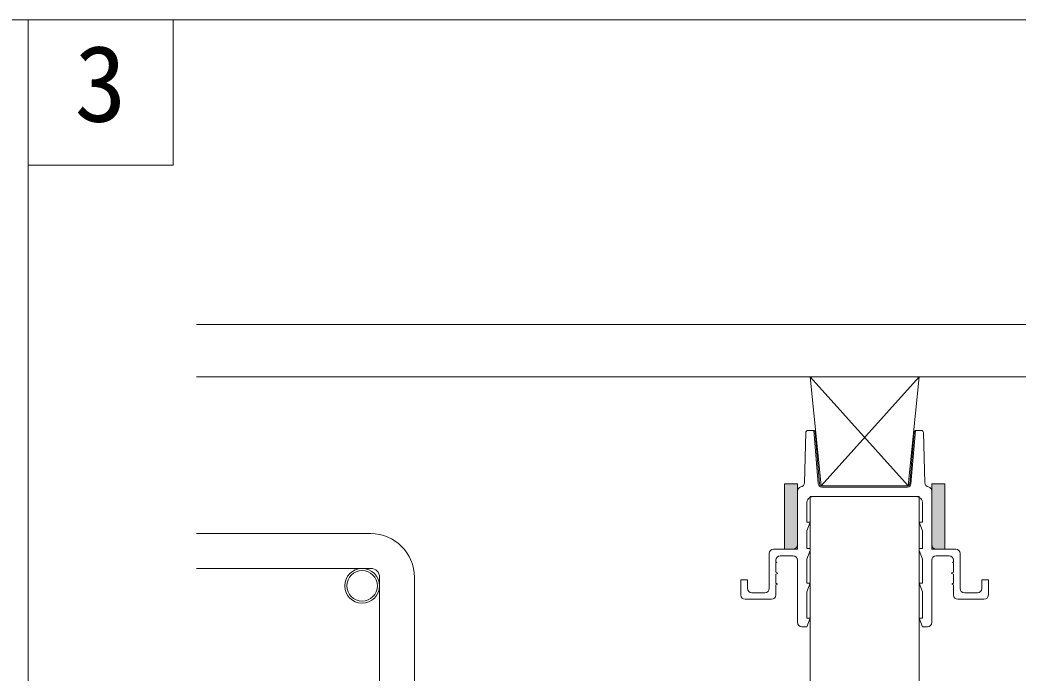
# Model space of a CAD drawing. Units: millimetres, scale not verified, with parts at other scales. Extents: x -1603 to 1603, y -1111 to 1111.
# Drawn here: x -535.2 to -306, y -650 to -500 of the extents above; entities that cross this region are included whole.
import ezdxf
from ezdxf.enums import TextEntityAlignment as Align

# ---------------------------------------------------------------- set-up
doc = ezdxf.new("R2010")
doc.units = ezdxf.units.MM
doc.header["$LTSCALE"] = 8
doc.layers.add('1-0_', color=7, linetype='Continuous', lineweight=9)
doc.layers.add('4-0_通り芯', color=5, linetype='Continuous', lineweight=9)
doc.styles.add('ＭＳ ゴシック', font='')
doc.styles.get('ＭＳ ゴシック').set_extended_font_data('MS Gothic')

msp = doc.modelspace()

# ---------------------------------------------------------------- linework, layer by layer
at = {"layer": '1-0_'}
for p, q in [((-1520, -500), (-40, -500)), ((-533.333, -500), (-533.333, -944))]:
    msp.add_line(p, q, dxfattribs=at)
msp.add_lwpolyline([(-533.333, -500), (-500, -500), (-500, -533.333), (-533.333, -533.333)], close=True, dxfattribs=at)
at = {"layer": '4-0_通り芯', "color": 7}
for p, q in [((-78.717, -570), (-494.617, -570)), ((-78.717, -582), (-494.617, -582)), ((-355.056, -606.328), (-354.73, -594.786)), ((-354.231, -594.3), (-353.075, -594.3)), ((-351.855, -606.569), (-352.916, -594.326)), ((-352.577, -594.757), (-351.556, -606.543)), ((-330.877, -606.543), (-329.856, -594.757)), ((-330.578, -606.569), (-329.518, -594.326)), ((-328.203, -594.3), (-329.358, -594.3)), ((-327.377, -606.328), (-327.703, -594.786)), ((-351.058, -607), (-331.375, -607)), ((-351.058, -607.3), (-341.217, -607.3)), ((-341.217, -607.3), (-351.058, -607.3)), ((-341.217, -607.3), (-331.375, -607.3)), ((-331.375, -607.3), (-341.217, -607.3)), ((-356.617, -608.247), (-356.617, -620.601)), ((-353.018, -609.5), (-341.217, -609.5)), ((-353.018, -609.5), (-343.717, -609.5)), ((-329.415, -609.5), (-341.217, -609.5)), ((-329.415, -609.5), (-338.717, -609.5)), ((-325.817, -608.247), (-325.817, -620.601)), ((-354.517, -611.068), (-354.517, -615.401)), ((-327.917, -611.068), (-327.917, -615.401)), ((-354.517, -615.401), (-353.717, -615.401)), ((-354.517, -617.401), (-353.717, -615.401)), ((-327.917, -615.401), (-328.717, -615.401)), ((-327.917, -617.401), (-328.717, -615.401)), ((-354.517, -621.401), (-354.517, -617.401)), ((-327.917, -621.401), (-327.917, -617.401)), ((-363.117, -622.601), (-363.117, -630.601)), ((-357.617, -621.601), (-362.117, -621.601)), ((-357.617, -623.101), (-360.617, -623.101)), ((-354.517, -623.901), (-353.717, -621.901)), ((-327.917, -623.901), (-328.717, -621.901)), ((-324.817, -621.601), (-320.317, -621.601)), ((-324.817, -623.101), (-321.817, -623.101)), ((-319.317, -622.601), (-319.317, -630.601)), ((-361.617, -624.101), (-361.617, -624.501)), ((-361.617, -624.501), (-361.417, -624.601)), ((-361.617, -624.701), (-361.417, -624.601)), ((-361.617, -624.701), (-361.617, -626.851)), ((-356.617, -624.101), (-356.617, -638.401)), ((-354.517, -629.401), (-354.517, -623.901)), ((-327.917, -629.401), (-327.917, -623.901)), ((-325.817, -624.101), (-325.817, -638.401)), ((-320.817, -624.501), (-321.017, -624.601)), ((-320.817, -624.701), (-321.017, -624.601)), ((-320.817, -624.101), (-320.817, -624.501)), ((-320.817, -624.701), (-320.817, -626.851)), ((-361.617, -626.851), (-361.117, -627.101)), ((-361.617, -627.351), (-361.117, -627.101)), ((-361.617, -627.351), (-361.617, -629.401)), ((-320.817, -626.851), (-321.317, -627.101)), ((-320.817, -627.351), (-321.317, -627.101)), ((-320.817, -627.351), (-320.817, -629.401)), ((-368.117, -628.601), (-369.617, -628.601)), ((-369.617, -632.101), (-369.617, -628.601)), ((-368.117, -630.601), (-368.117, -628.601)), ((-361.617, -629.401), (-361.217, -629.601)), ((-361.617, -629.801), (-361.217, -629.601)), ((-361.617, -632.101), (-361.617, -629.801)), ((-354.517, -629.401), (-353.717, -629.401)), ((-354.517, -631.401), (-353.717, -629.401)), ((-327.917, -629.401), (-328.717, -629.401)), ((-327.917, -631.401), (-328.717, -629.401)), ((-320.817, -629.401), (-321.217, -629.601)), ((-320.817, -629.801), (-321.217, -629.601)), ((-320.817, -632.101), (-320.817, -629.801)), ((-314.317, -628.601), (-312.817, -628.601)), ((-314.317, -630.601), (-314.317, -628.601)), ((-312.817, -632.101), (-312.817, -628.601)), ((-367.117, -631.601), (-364.117, -631.601)), ((-354.517, -637.401), (-354.517, -631.401)), ((-327.917, -637.401), (-327.917, -631.401)), ((-315.317, -631.601), (-318.317, -631.601)), ((-368.617, -633.101), (-362.617, -633.101)), ((-313.817, -633.101), (-319.817, -633.101)), ((-355.617, -639.401), (-354.517, -639.401)), ((-354.517, -637.401), (-353.717, -637.401)), ((-354.517, -639.401), (-353.717, -637.401)), ((-327.917, -637.401), (-328.717, -637.401)), ((-327.917, -639.401), (-328.717, -637.401)), ((-326.817, -639.401), (-327.917, -639.401))]:
    msp.add_line(p, q, dxfattribs=at)
at = {"layer": '4-0_通り芯', "color": 3}
for p, q in [((-353.717, -582), (-331.217, -607)), ((-351.217, -607), (-353.717, -582)), ((-351.217, -607), (-328.717, -582)), ((-328.717, -582), (-331.217, -607)), ((-331.217, -607), (-351.217, -607))]:
    msp.add_line(p, q, dxfattribs=at)
at = {"layer": '4-0_通り芯', "color": 4}
for p, q in [((-328.717, -609.5), (-353.717, -609.5)), ((-353.717, -609.5), (-353.717, -726.5)), ((-328.717, -726.5), (-328.717, -609.5)), ((-454.617, -618), (-494.617, -618)), ((-454.617, -626), (-494.617, -626)), ((-452.617, -628), (-452.617, -792)), ((-444.617, -628), (-444.617, -792))]:
    msp.add_line(p, q, dxfattribs=at)
at = {"layer": '4-0_通り芯', "color": 2}
for points in [[(-356.617, -621.601), (-359.617, -621.601), (-359.617, -606.601), (-356.617, -606.601)], [(-322.817, -621.601), (-325.817, -621.601), (-325.817, -606.601), (-322.817, -606.601)]]:
    msp.add_lwpolyline(points, close=True, dxfattribs=at)
at = {"layer": '4-0_通り芯', "color": 7}
for points in [[(-354.517, -621.401), (-353.717, -621.401), (-353.717, -621.901)], [(-327.917, -621.401), (-328.717, -621.401), (-328.717, -621.901)]]:
    msp.add_lwpolyline(points, dxfattribs=at)
at = {"layer": '4-0_通り芯', "color": 4}
msp.add_circle((-456.617, -630), 4, dxfattribs=at)
at = {"layer": '4-0_通り芯'}
msp.add_circle((-456.617, -630), 3.5, dxfattribs=at)
at = {"layer": '4-0_通り芯', "color": 7}
for centre, radius, start, end in [((-354.231, -594.8), 0.5, 90, 178.38324), ((-353.075, -594.8), 0.5, 4.95027, 90), ((-329.358, -594.8), 0.5, 90, 175.04973), ((-328.203, -594.8), 0.5, 1.61676, 90), ((-355.594, -608.269), 1.022, 104.48315, 179.21545), ((-356.056, -606.3), 1, 281.87557, 358.38324), ((-351.058, -606.5), 0.8, 184.95027, 270), ((-351.058, -606.5), 0.5, 184.95027, 270), ((-331.375, -606.5), 0.5, 270, 355.04973), ((-331.375, -606.5), 0.8, 270, 355.04973), ((-326.378, -606.3), 1, 181.61676, 258.12443), ((-326.839, -608.269), 1.022, 0.78455, 75.51685), ((-353.018, -611), 1.5, 90, 182.60176), ((-329.415, -611), 1.5, 357.39824, 90), ((-357.617, -620.601), 1, 270, 360), ((-324.817, -620.601), 1, 180, 270), ((-362.117, -622.601), 1, 90, 180), ((-360.617, -624.101), 1, 90, 180), ((-357.617, -624.101), 1, 360, 90), ((-324.817, -624.101), 1, 90, 180), ((-321.817, -624.101), 1, 0, 90), ((-320.317, -622.601), 1, 0, 90), ((-368.617, -632.101), 1, 180, 270), ((-367.117, -630.601), 1, 180, 270), ((-364.117, -630.601), 1, 270, 360), ((-362.617, -632.101), 1, 270, 360), ((-319.817, -632.101), 1, 180, 270), ((-318.317, -630.601), 1, 180, 270), ((-315.317, -630.601), 1, 270, 0), ((-313.817, -632.101), 1, 270, 0), ((-355.617, -638.401), 1, 180, 270), ((-326.817, -638.401), 1, 270, 0)]:
    msp.add_arc(centre, radius, start, end, dxfattribs=at)
at = {"layer": '4-0_通り芯', "color": 4}
for radius in [10, 2]:
    msp.add_arc((-454.617, -628), radius, 0, 90, dxfattribs=at)
at = {"layer": '4-0_通り芯', "color": 8}
for points in [[(-356.617, -606.601), (-359.617, -606.601), (-356.617, -621.601), (-359.617, -621.601)], [(-322.817, -606.601), (-325.817, -606.601), (-322.817, -621.601), (-325.817, -621.601)]]:
    msp.add_solid(points, dxfattribs=at)

# ---------------------------------------------------------------- texts
at = {"layer": '1-0_', "style": 'ＭＳ ゴシック'}
msp.add_text('3', height=17.6, dxfattribs=at).set_placement((-522.667, -528.667), align=Align.BOTTOM_LEFT)

doc.saveas('drawing.dxf')
